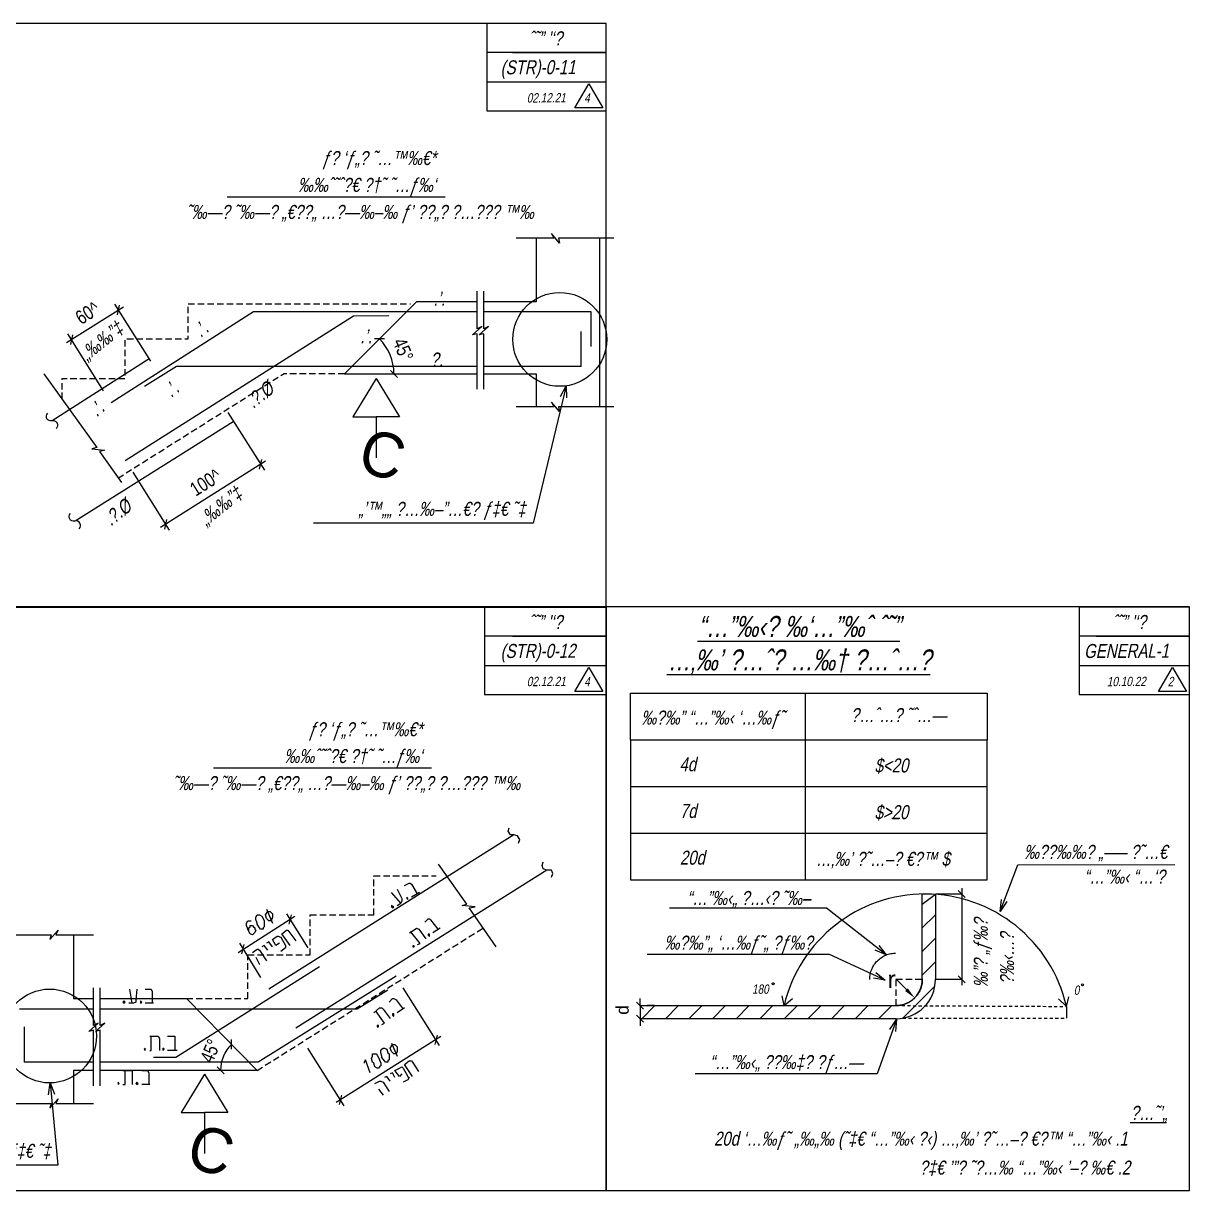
# Model space of a CAD drawing. Header units: inches. Extents: x -5298 to 11252, y 8210 to 22495.
# Drawn here: x 8115.3 to 8614.9, y 10859.9 to 11359.9 of the extents above; entities that cross this region are included whole.
import ezdxf
from ezdxf import colors
from ezdxf.entities.mleader import LeaderData, LeaderLine
from ezdxf.enums import TextEntityAlignment as Align
from ezdxf.math import Vec2, Vec3

# ---------------------------------------------------------------- set-up
doc = ezdxf.new("R2010")
doc.units = ezdxf.units.IN
doc.header["$LTSCALE"] = 11
doc.header["$MEASUREMENT"] = 0
for name, pattern in [('Aligning Line', [3.2004, 1.6002, -1.6002]), ('Dash', [0.22, 0.12, -0.1]), ('DASHED2', [0.375, 0.25, -0.125]), ('HIDDEN', [0.375, 0.25, -0.125])]:
    doc.linetypes.add(name, pattern=pattern)
doc.layers.get('Defpoints').update_dxf_attribs({"color": 40})
for name, color, linetype in [('1', 1, 'HIDDEN'), ('26', 3, 'Continuous'), ('break', 1, 'Continuous'), ('C-TEXT6', 6, 'Continuous'), ('DIM-Sec', 2, 'Continuous'), ('G1', 151, 'Continuous'), ('G2', 63, 'Continuous'), ('IRON6-Sec', 6, 'Continuous'), ('KAT', 7, 'Continuous'), ('le', 1, 'Continuous'), ('SEC-TEXT', 1, 'Continuous'), ('STAM', 1, 'Continuous'), ('TMICHOT', 1, 'Continuous'), ('TXT1', 4, 'Continuous'), ('W1', 31, 'Continuous'), ('ztz-Sec', 122, 'Continuous')]:
    doc.layers.add(name, color=color, linetype=linetype)
doc.styles.add('DIM', font='DIMHEB', dxfattribs={"width": 0.7})
doc.styles.add('HEB', font='HEB', dxfattribs={"width": 0.8})
doc.styles.add('HEBREW', font='hebtxt-weld.shx', dxfattribs={"width": 0.8, "oblique": 12})
doc.styles.add('HEBTXT', font='hebtxt-weld.shx')
doc.styles.add('SIN', font='wingding.ttf')
doc.styles.get("Standard").update_dxf_attribs({"font": 'arial.ttf'})
doc.dimstyles.new('20', dxfattribs={"dimtxt": 4.4, "dimasz": 2.4, "dimexe": 2.4, "dimexo": 0, "dimgap": 1.8, "dimtad": 1, "dimdec": 1, "dimrnd": 0.5, "dimdsep": 46, "dimtxsty": 'DIM', "dimblk1": 'OBLIQUE', "dimblk2": 'OBLIQUE', "dimsah": 1, "dimcen": 0.1, "dimdle": 2, "dimclre": 8, "dimclrt": 11, "dimadec": 0, "dimazin": 0, "dimtfac": 1, "dimtdec": 1, "dimtix": 1, "dimtmove": 2, "dimatfit": 3, "dimldrblk": 'OBLIQUE', "dimfxl": 1, "dimtolj": 1, "dimarcsym": 0})
doc.dimstyles.new('25', dxfattribs={"dimtxt": 5.5, "dimasz": 3, "dimexe": 3, "dimexo": 6, "dimgap": 3, "dimtad": 1, "dimdec": 0, "dimrnd": 0.5, "dimdsep": 46, "dimtxsty": 'HEBTXT', "dimblk1": 'OBLIQUE', "dimblk2": 'OBLIQUE', "dimsah": 1, "dimcen": 1, "dimdle": 2.5, "dimclre": 9, "dimclrt": 3, "dimadec": 0, "dimazin": 0, "dimtfac": 1, "dimtdec": 0, "dimtix": 1, "dimtmove": 2, "dimatfit": 3, "dimldrblk": 'OBLIQUE', "dimfxl": 1, "dimtolj": 1, "dimarcsym": 0})
doc.dimstyles.new('m25-orig', dxfattribs={"dimtxt": 6, "dimasz": 3, "dimexe": 3, "dimexo": 6, "dimgap": 3, "dimtad": 1, "dimdec": 1, "dimrnd": 0.5, "dimdsep": 46, "dimtxsty": 'HEB', "dimblk1": 'OBLIQUE', "dimblk2": 'OBLIQUE', "dimsah": 1, "dimcen": 100, "dimdle": 2.5, "dimclrd": 256, "dimclre": 1, "dimadec": 0, "dimazin": 0, "dimtfac": 0.9, "dimtdec": 1, "dimtix": 1, "dimtmove": 2, "dimatfit": 3, "dimldrblk": 'OBLIQUE', "dimfxl": 1, "dimtolj": 1, "dimlwd": -1, "dimarcsym": 0})

# ---------------------------------------------------------------- blocks, each defined once
blk = doc.blocks.new('_OBLIQUE')
at = {"color": 0, "linetype": 'ByBlock'}
blk.add_line((-0.5, -0.5), (0.5, 0.5), dxfattribs=at)
blk = doc.blocks.new('*D179')
at = {"layer": 'Defpoints', "color": 0, "transparency": 16777216}
for p in [(8199.704705563387, 11198.38608966587), (8158.926305945306, 11172.71080101487), (8176.136410013029, 11145.37710632182)]:
    blk.add_point(p, dxfattribs=at)
at = {"layer": 'DIM-Sec', "color": 1, "lineweight": -2, "transparency": 16777216}
for p, q in [((8202.901585212721, 11193.30869260276), (8218.513249471202, 11168.51369642987)), ((8162.12318559457, 11167.63340395188), (8177.73484985305, 11142.83840777898))]:
    blk.add_line(p, q, dxfattribs=at)
at = {"layer": 'DIM-Sec', "transparency": 16777216}
blk.add_line((8219.030391762204, 11172.38442812437), (8174.020827943716, 11144.04507312488), dxfattribs=at)
at = {"layer": 'DIM-Sec', "transparency": 16777216, "xscale": 3, "yscale": 3, "zscale": 3}
for p, rotation in [((8216.914809662036, 11171.05239495007), 32.1957339371455), ((8176.136410043884, 11145.37710629918), 212.1957339371455)]:
    blk.add_blockref('_OBLIQUE', p, dxfattribs=dict(at, rotation=rotation))
at = {"layer": 'DIM-Sec', "color": 0, "transparency": 16777216, "insert": (8193.328730234627, 11163.29214766503), "char_height": 6, "attachment_point": 5, "rotation": 32.195733937145484, "style": 'HEB'}
blk.add_mtext('\\A1;100^ ', dxfattribs=at)
blk = doc.blocks.new('*D180')
at = {"layer": 'Defpoints', "color": 0, "transparency": 16777216}
for p in [(8135.91137316924, 11224.43639886575), (8173.004461013522, 11210.17730031209), (8152.870929773299, 11197.50063249431)]:
    blk.add_point(p, dxfattribs=at)
at = {"layer": 'DIM-Sec', "transparency": 16777216}
blk.add_line((8158.160486540804, 11238.44509983515), (8133.795791100078, 11223.10436566903), dxfattribs=at)
at = {"layer": 'DIM-Sec', "color": 1, "lineweight": -2, "transparency": 16777216}
for p, q in [((8169.807581426478, 11215.25469733003), (8154.446464631532, 11239.65176518124)), ((8149.674050186219, 11202.5780295123), (8134.312933391273, 11226.97509736351))]:
    blk.add_line(p, q, dxfattribs=at)
at = {"layer": 'DIM-Sec', "transparency": 16777216, "xscale": 3, "yscale": 3, "zscale": 3}
for p, rotation in [((8156.04490444057, 11237.11306666095), 32.19573393427565), ((8135.911373200312, 11224.43639884323), 212.1957339342756)]:
    blk.add_blockref('_OBLIQUE', p, dxfattribs=dict(at, rotation=rotation))
at = {"layer": 'DIM-Sec', "color": 0, "transparency": 16777216, "insert": (8142.781259202362, 11235.85212979265), "char_height": 6, "attachment_point": 5, "rotation": 32.19573393427565, "style": 'HEB'}
blk.add_mtext('\\A1;60^ ', dxfattribs=at)
blk = doc.blocks.new('*D196')
at = {"layer": 'Defpoints', "color": 0, "transparency": 16777216}
for p in [(8185.11545260041, 10942.22409100899), (8201.875338357913, 10919.34448460514), (8148.152996613455, 10911.43252099947), (8215.408775978096, 10911.43252099947), (8215.408775978096, 10911.43252099947)]:
    blk.add_point(p, dxfattribs=at)
at = {"layer": 'DIM-Sec', "transparency": 16777216}
blk.add_arc((8215.408776008304, 10911.43252097673), 15.6765143420563, 134.5326701166081, 179.9999999998446, dxfattribs=at)
at = {"layer": 'DIM-Sec', "transparency": 16777216, "xscale": 3, "yscale": 3, "zscale": 3}
for p, rotation in [((8204.414588081916, 10922.60753479131), 44.53267011660814), ((8199.732261666246, 10911.43252097677), 269.9999999998446)]:
    blk.add_blockref('_OBLIQUE', p, dxfattribs=dict(at, rotation=rotation))
at = {"layer": 'DIM-Sec', "color": 0, "transparency": 16777216, "insert": (8195.416284363695, 10919.80936715305), "char_height": 6, "attachment_point": 5, "rotation": 67.26633505822777, "style": 'HEB'}
blk.add_mtext('\\A1;45°', dxfattribs=at)
blk = doc.blocks.new('*D197')
at = {"layer": 'Defpoints', "color": 0, "transparency": 16777216}
for p in [(8283.645166522401, 11240.60770038457), (8273.295486391498, 11215.2932837563), (8252.85516652242, 11209.81613037504), (8252.85516652242, 11209.81613037504), (8309.67930236811, 11209.81613037505)]:
    blk.add_point(p, dxfattribs=at)
at = {"layer": 'DIM-Sec', "transparency": 16777216}
blk.add_arc((8252.855166553454, 11209.81613035219), 21.16142446793377, 359.9999999998566, 45.0014607440445, dxfattribs=at)
at = {"layer": 'DIM-Sec', "transparency": 16777216, "xscale": 3, "yscale": 3, "zscale": 3}
for p, rotation in [((8267.818171800987, 11224.77989857662), 135.0014607440445), ((8274.01659102139, 11209.81613035214), 269.9999999998566)]:
    blk.add_blockref('_OBLIQUE', p, dxfattribs=dict(at, rotation=rotation))
at = {"layer": 'DIM-Sec', "color": 0, "transparency": 16777216, "insert": (8277.948918191869, 11220.21067737632), "char_height": 6, "attachment_point": 5, "rotation": 292.5007303719502, "style": 'HEB'}
blk.add_mtext('\\A1;45°', dxfattribs=at)
blk = doc.blocks.new('*D198')
at = {"color": 9, "lineweight": -2, "transparency": 16777216}
for p, q in [((8506.079050338883, 10987.03322626373), (8517.32523318534, 10987.03322626373)), ((8506.079050342187, 10950.47072626292), (8517.32523318534, 10950.47072626292))]:
    blk.add_line(p, q, dxfattribs=at)
at = {"color": 0, "lineweight": -2, "transparency": 16777216}
blk.add_line((8517.27523318534, 10989.53322626373), (8517.27523318534, 10947.97072626292), dxfattribs=at)
at = {"layer": 'Defpoints', "color": 0, "transparency": 16777216}
for p in [(8505.979050338883, 10987.03322626373), (8505.979050342186, 10950.47072626292), (8517.27523318534, 10950.47072626292)]:
    blk.add_point(p, dxfattribs=at)
at = {"color": 0, "lineweight": -2, "transparency": 16777216, "xscale": 3, "yscale": 3, "zscale": 3}
for p, rotation in [((8517.27523318534, 10987.03322626373), 90), ((8517.27523318534, 10950.47072626292), 270)]:
    blk.add_blockref('_OBLIQUE', p, dxfattribs=dict(at, rotation=rotation))
blk = doc.blocks.new('*D170')
at = {"color": 0, "lineweight": -2, "transparency": 16777216}
for p, q in [((8379.446348762998, 10939.22072626122), (8379.446348762998, 10942.22072626122)), ((8379.446348762998, 10939.22072626122), (8379.446348762998, 10933.59572626122)), ((8379.446348762998, 10933.59572626122), (8379.446348762998, 10930.59572626122))]:
    blk.add_line(p, q, dxfattribs=at)
at = {"color": 9, "lineweight": -2, "transparency": 16777216}
for p, q in [((8385.446339209553, 10939.22072626122), (8382.446348762998, 10939.22072626122)), ((8385.446343986016, 10933.59572626122), (8382.446348762998, 10933.59572626122))]:
    blk.add_line(p, q, dxfattribs=at)
at = {"layer": 'Defpoints', "color": 0, "transparency": 16777216}
for p in [(8379.446339209553, 10939.22072626122), (8379.446343986016, 10933.59572626122), (8379.446348762998, 10933.59572626122)]:
    blk.add_point(p, dxfattribs=at)
at = {"color": 0, "lineweight": -2, "transparency": 16777216, "xscale": 3, "yscale": 3, "zscale": 3}
for p, rotation in [((8379.446348762998, 10939.22072626122), 270), ((8379.446348762998, 10933.59572626122), 90)]:
    blk.add_blockref('_OBLIQUE', p, dxfattribs=dict(at, rotation=rotation))
at = {"color": 3, "transparency": 16777216, "insert": (8371.86196129187, 10937.33466747126), "char_height": 5.5, "attachment_point": 5, "rotation": 90, "style": 'HEBTXT'}
blk.add_mtext('\\A1;d', dxfattribs=at)

msp = doc.modelspace()

# ---------------------------------------------------------------- linework, layer by layer
for p, q in [((8324.866863930496, 11347.44881967), (8364.866863930496, 11347.44881967)), ((8324.866863929055, 11097.44881967036), (8364.866863929055, 11097.44881967036)), ((8574.866863956631, 11097.44881962759), (8614.866863956631, 11097.4488196276))]:
    msp.add_line(p, q)
for points in [[(7864.866863930496, 11359.94881967036), (7864.866863930496, 11109.94881967036), (8364.866863930496, 11109.94881967037), (8364.866863930496, 11359.94881967037), (7864.866863930496, 11359.94881967036)], [(8351.46651356398, 11323.72327422461), (8357.46651356398, 11334.09896577888), (8363.46651356398, 11323.72327422461), (8351.46651356398, 11323.72327422461)], [(7864.866863929041, 11109.94881967038), (7864.866863929055, 10859.94881967038), (8364.866863929055, 10859.94881967038), (8364.86686392907, 11109.94881967038), (7864.866863929055, 11109.94881967038)], [(8351.466513562555, 11073.72327422496), (8357.466513562555, 11084.09896577924), (8363.466513562555, 11073.72327422496), (8351.466513562555, 11073.72327422496)], [(8601.466513590116, 11073.72327418219), (8607.466513590116, 11084.09896573647), (8613.466513590116, 11073.7232741822), (8601.466513590116, 11073.72327418219)]]:
    msp.add_lwpolyline(points)
for points in [[(8364.866863930496, 11359.94881967), (8313.866940419102, 11359.94881967), (8313.866940419088, 11334.94881967), (8364.866863930496, 11334.94881967)], [(8364.866863930496, 11347.44881967), (8313.866940419088, 11347.44881967), (8313.866940419088, 11322.44881967), (8364.866863930496, 11322.44881967)], [(8364.86686392907, 11109.94881967036), (8312.86694041769, 11109.94881967036), (8312.86694041769, 11084.94881967036), (8364.866863929055, 11084.94881967036)], [(8364.866863929055, 10859.94881967038), (8614.866863929055, 10859.94881967108), (8614.866863928386, 11109.94881967108), (8364.866863928386, 11109.94881967038)], [(8614.866863956631, 11109.9488196276), (8567.50353138648, 11109.9488196276), (8567.50353138648, 11084.9488196276), (8614.866863956631, 11084.9488196276)], [(8364.866863929055, 11097.44881967036), (8312.86694041769, 11097.44881967036), (8312.866940417676, 11072.44881967036), (8364.86686392904, 11072.44881967036)], [(8614.866863956631, 11097.4488196276), (8567.50353138648, 11097.4488196276), (8567.50353138648, 11072.4488196276), (8614.866863956631, 11072.4488196276)]]:
    msp.add_lwpolyline(points, close=True)
at = {"layer": '1'}
msp.add_line((8185.115452600395, 10942.224091009), (8211.374670593024, 10942.224091009), dxfattribs=at)
at = {"layer": '1', "elevation": 3.45478571844e-05, "flags": 128}
msp.add_lwpolyline([(8131.843745090532, 11199.01317973576), (8131.843745090547, 11207.84145890908), (8158.843745090518, 11207.84145890904), (8158.843745090518, 11224.84145890904), (8185.843745090518, 11224.84145890906), (8185.843745090518, 11239.83307911437), (8281.0624849366, 11239.83307911439)], dxfattribs=at)
at = {"layer": '1', "flags": 128}
for points in [[(8252.85499523484, 11209.81595907873), (8226.92816150785, 11209.81462730454), (8156.035468252418, 11165.17848709898)], [(8265.362346566733, 10978.05829274986), (8265.362346566733, 10994.73049391161)], [(8265.362346566733, 10994.73049391161), (8292.088294742862, 10994.73049391161)], [(8238.132135217471, 10960.91334486329), (8238.132135217471, 10978.05829274986)], [(8238.132135217471, 10978.05829274986), (8265.362346566733, 10978.05829274986)], [(8215.408775978096, 10911.43252099947), (8312.290338116552, 10972.51139784538)], [(8211.374670593024, 10942.22409100899), (8211.374670593039, 10960.91334486329)], [(8211.374670593039, 10960.91334486329), (8238.132135217471, 10960.91334486329)]]:
    msp.add_lwpolyline(points, dxfattribs=at)
at = {"layer": '26', "ltscale": 10}
for points in [[(8334.886344570303, 11267.86942818216), (8334.886344570303, 11240.60770038458)], [(8362.116555919565, 11267.86942818216), (8362.116555919565, 11195.6967615273)], [(8136.712204520808, 10969.48581880657), (8136.712204520823, 10942.22409100899)]]:
    msp.add_lwpolyline(points, dxfattribs=at)
at = {"layer": '26'}
for points in [[(8283.645166522401, 11240.60770038457), (8252.855166522422, 11209.81613037504), (8309.67930236811, 11209.81613037505)], [(8312.559835174616, 11209.81613037506), (8334.886344570303, 11209.81613037506), (8334.886344570303, 11195.6967615273)], [(8145.272463806948, 10911.43252099947), (8136.712204520808, 10911.43252099947), (8136.712204520823, 10897.31315215171)], [(8215.408775978096, 10911.43252099947), (8148.152996613454, 10911.43252099947)]]:
    msp.add_lwpolyline(points, dxfattribs=at)
at = {"layer": '26', "flags": 128}
for points in [[(8309.67930236811, 11240.60770038457), (8283.645166522401, 11240.60770038457)], [(8334.886344570303, 11240.60770038458), (8312.559835174616, 11240.60770038457)], [(8136.712204520823, 10942.22409100899), (8145.272463806948, 10942.22409100899)], [(8148.152996613454, 10942.22409100899), (8185.115452600409, 10942.22409100899), (8215.408775978096, 10911.43252099947)]]:
    msp.add_lwpolyline(points, dxfattribs=at)
at = {"layer": 'break'}
for points in [[(8368.19923044549, 11267.86942818216), (8344.467344859862, 11267.86942818216), (8344.971608032982, 11265.85237548962), (8341.441765821044, 11269.88648087469), (8342.450292167327, 11267.86942818216), (8326.313870627011, 11267.86942818216)], [(8368.199230445505, 11195.6967615273), (8344.467344859862, 11195.6967615273), (8344.971608032996, 11193.67970883476), (8341.441765821059, 11197.71381421983), (8342.450292167327, 11195.6967615273), (8326.313870627026, 11195.69676152729)], [(8317.837233021026, 10964.44318707523), (8306.239180038945, 10981.08387178867), (8308.760495904615, 10981.5881349618), (8303.182084551823, 10982.09239813493), (8305.230653692663, 10982.59666130807), (8293.09682108913, 10999.77312564296)], [(8103.399318645635, 10969.48581880657), (8127.131204231263, 10969.48581880657), (8126.626941058129, 10967.46876611403), (8130.156783270081, 10971.50287149911), (8129.148256923799, 10969.48581880657), (8145.2846784641, 10969.48581880657)], [(8103.399318645635, 10897.31315215171), (8127.131204231263, 10897.31315215171), (8126.626941058129, 10895.29609945917), (8130.156783270081, 10899.33020484425), (8129.148256923813, 10897.31315215171), (8145.2846784641, 10897.31315215171)]]:
    msp.add_lwpolyline(points, dxfattribs=at)
for points, elevation in [([(8309.67930236811, 11203.28852888009), (8309.679302368095, 11227.02041446572), (8307.662249675559, 11226.5161512926), (8311.696355060645, 11230.04599350454), (8309.679302368124, 11229.03746715826), (8309.679302368095, 11245.17388869857)], -2.33463742135e-05), ([(8312.559835174616, 11203.28852888009), (8312.559835174601, 11227.02041446572), (8310.542782482065, 11226.5161512926), (8314.576887867152, 11230.04599350454), (8312.55983517463, 11229.03746715826), (8312.559835174601, 11245.17388869857)], -2.33463742135e-05), ([(8124.041379379239, 11209.87714983773), (8146.763780458407, 11178.23860646471), (8144.649374718952, 11177.65731981189), (8150.035947171883, 11177.18906839102), (8147.921541527684, 11176.60778173272), (8157.368871838057, 11163.30025194072)], 3.45478571844e-05), ([(8145.272463806948, 10904.9049195045), (8145.272463806948, 10928.63680509014), (8143.255411114412, 10928.13254191702), (8147.289516499483, 10931.66238412896), (8145.272463806948, 10930.65385778268), (8145.272463806948, 10946.79027932298)], -2.33463742135e-05), ([(8148.152996613454, 10904.9049195045), (8148.152996613454, 10928.63680509014), (8146.135943920918, 10928.13254191701), (8150.17004930599, 10931.66238412895), (8148.152996613454, 10930.65385778268), (8148.152996613454, 10946.79027932298)], -2.33463742135e-05)]:
    msp.add_lwpolyline(points, dxfattribs=dict(at, elevation=elevation))
at = {"layer": 'C-TEXT6', "color": 252, "true_color": 0x939598, "transparency": 33554534}
for p, q in [((8441.107855699549, 10939.22072626268), (8440.358349922157, 10943.34281794205)), ((8441.107855699549, 10939.22072626268), (8444.777869104568, 10942.26915960993)), ((8562.15324509608, 10938.85280408893), (8558.642393897855, 10942.08326351906)), ((8562.15324509608, 10938.85280408893), (8563.110633996068, 10942.93162808831))]:
    msp.add_line(p, q, dxfattribs=at)
at = {"layer": 'C-TEXT6', "linetype": 'Dash'}
for p, q in [((8489.104050338181, 10939.22072626291), (8562.12810401147, 10938.85293071544)), ((8491.985904253903, 10933.84362359969), (8562.12810401147, 10933.8436235997))]:
    msp.add_line(p, q, dxfattribs=at)
at = {"layer": 'C-TEXT6', "color": 3, "linetype": 'DASHED2'}
msp.add_lwpolyline([(8489.104050338181, 10939.22072626291), (8489.104050338181, 10950.47072626291), (8500.35405033888, 10950.47072626291)], dxfattribs=at)
at = {"layer": 'C-TEXT6', "color": 252, "true_color": 0x939598, "transparency": 33554534}
for centre in [(8436.485201688847, 10948.59534689256), (8568.975181902424, 10948.15790288117)]:
    msp.add_circle(centre, 0.4265351831563748, dxfattribs=at)
msp.add_arc((8501.574970045753, 10924.88478697256), 62.14331076378897, 12.98953517506256, 166.6622079338177, dxfattribs=at)
at = {"layer": 'DIM-Sec', "flags": 128}
for points in [[(8219.442881363182, 10980.57960861553), (8221.964197228852, 10974.52845053792)], [(8207.340565207953, 10961.92187120956), (8231.545197518411, 10977.55402957672)], [(8211.878933766173, 10970.99860832598), (8211.374670593024, 10972.00713467224), (8210.870407419905, 10973.51992419165), (8210.870407419905, 10974.52845053791), (8211.374670593024, 10975.53697688418), (8211.878933766173, 10975.53697688418), (8212.383196939292, 10975.53697688418), (8212.88746011244, 10975.53697688418)], [(8228.01535530646, 10978.56255592299), (8237.092092422885, 10963.93892390209)], [(8230.032407998995, 10978.05829274986), (8229.023881652742, 10974.02418736478)], [(8207.844828381101, 10965.95597659463), (8216.921565497512, 10951.30082812541)], [(8208.853354727355, 10961.41760803642), (8209.861881073637, 10965.45171342149)], [(8293.601084262264, 10922.05356408362), (8277.968925895097, 10946.7624595672)], [(8249.225925026447, 10897.81741532484), (8294.105347435398, 10926.08766946869)], [(8292.592557915996, 10926.59193264182), (8291.584031569728, 10922.55782725675)], [(8252.75576723837, 10896.30462580544), (8237.0920924229, 10921.04503773735)], [(8272.926294163757, 10923.06209042988), (8275.447610029427, 10917.5151955254)], [(8263.849557047331, 10910.42399465321), (8261.832504354796, 10916.002406006), (8261.328241181662, 10914.99387965973), (8261.328241181662, 10914.4896164866)], [(8250.738714545834, 10896.80888897858), (8251.747240892102, 10900.84299436365)]]:
    msp.add_lwpolyline(points, dxfattribs=at)
for points in [[(8218.434355016914, 10973.01566101851), (8217.93009184378, 10972.51139784538), (8217.93009184378, 10972.00713467224), (8216.921565497512, 10972.00713467224), (8216.417302324378, 10972.51139784538), (8215.40877597811, 10974.02418736478), (8215.408775978096, 10974.52845053792), (8214.904512804977, 10976.04124005732), (8214.904512804977, 10977.04976640359), (8215.40877597811, 10978.05829274986), (8215.913039151244, 10978.05829274986), (8216.417302324378, 10978.05829274985), (8217.425828670646, 10977.55402957672), (8217.93009184378, 10976.54550323046), (8218.434355016914, 10975.53697688418), (8218.434355016914, 10974.02418736478)], [(8221.964197228852, 10977.04976640359), (8221.459934055718, 10975.53697688418), (8220.45140770945, 10975.53697688418), (8219.442881363197, 10976.54550323045), (8218.938618190048, 10978.05829274985), (8219.947144536316, 10979.57108226926), (8220.955670882584, 10979.57108226926), (8221.964197228852, 10978.56255592299)], [(8214.904512804977, 10971.50287149911), (8214.400249631843, 10970.49434515284), (8213.895986458709, 10969.99008197971), (8213.39172328556, 10969.48581880657), (8212.383196939292, 10969.9900819797), (8211.878933766173, 10970.99860832598), (8211.878933766173, 10972.00713467224), (8211.878933766173, 10972.51139784538), (8212.383196939292, 10973.01566101851), (8212.383196939307, 10973.51992419165), (8213.391723285575, 10973.51992419165), (8213.895986458709, 10973.01566101851), (8214.400249631828, 10972.51139784538), (8214.400249631828, 10972.00713467224)], [(8271.91776781749, 10916.00240600601), (8271.41350464434, 10915.49814283287), (8271.41350464434, 10914.99387965973), (8270.404978298073, 10914.99387965973), (8269.900715124953, 10915.49814283287), (8268.892188778686, 10917.01093235227), (8268.892188778686, 10917.5151955254), (8268.387925605537, 10919.02798504481), (8268.387925605537, 10920.03651139108), (8268.892188778686, 10920.54077456421), (8269.396451951805, 10921.04503773735), (8269.900715124953, 10921.04503773735), (8270.909241471221, 10920.54077456421), (8271.41350464434, 10919.02798504481), (8271.91776781749, 10918.52372187168), (8271.91776781749, 10917.01093235227)], [(8275.447610029412, 10919.53224821794), (8274.943346856293, 10918.52372187168), (8273.934820510025, 10918.52372187168), (8272.926294163757, 10919.53224821794), (8272.422030990609, 10921.04503773735), (8273.430557336877, 10922.55782725675), (8274.439083683144, 10922.55782725675), (8275.447610029427, 10921.54930091048)], [(8268.387925605537, 10913.48109014033), (8267.883662432418, 10912.9768269672), (8267.37939925927, 10912.47256379406), (8266.87513608615, 10912.47256379406), (8265.866609739882, 10912.97682696719), (8265.362346566733, 10914.4896164866), (8264.8580833936, 10914.99387965973), (8264.353820220465, 10916.50666917914), (8264.8580833936, 10917.5151955254), (8264.858083393614, 10918.52372187168), (8265.362346566733, 10918.52372187168), (8266.370872913001, 10918.52372187167), (8266.87513608615, 10918.01945869854), (8267.37939925927, 10917.01093235227), (8267.883662432418, 10916.00240600601), (8268.387925605537, 10914.4896164866)]]:
    msp.add_lwpolyline(points, close=True, dxfattribs=at)
at = {"layer": 'G1'}
msp.add_line((8354.157248301606, 11212.93892023429, -1.1881361397e-06), (8354.157248301606, 11227.93892023429, -1.1881361397e-06), dxfattribs=at)
at = {"layer": 'G1', "elevation": -1.1881361397e-06}
for points in [[(8309.67930236811, 11212.93892023429), (8180.887605037583, 11212.9389202343), (8167.23000925315, 11204.35898313543)], [(8354.157248301606, 11212.93892023429), (8312.559835174616, 11212.9389202343)]]:
    msp.add_lwpolyline(points, dxfattribs=at)
at = {"layer": 'G1'}
for points in [[(8271.41350464434, 10945.75393322093), (8258.302662142858, 10937.68572245078), (8148.152996613454, 10937.68572245078)], [(8145.272463806948, 10937.68572245078), (8113.652271647893, 10937.68572245078)]]:
    msp.add_lwpolyline(points, dxfattribs=at)
at = {"layer": 'G2'}
for p, q in [((8358.366987489062, 11236.50485296615, -2.33463742135e-05), (8358.366987489077, 11221.50485296615, -2.33463742135e-05)), ((8169.20688518937, 11216.20874400628, -2.33463742135e-05), (8127.570426164049, 11189.68387301018, -2.33463742135e-05))]:
    msp.add_line(p, q, dxfattribs=at)
at = {"layer": 'G2', "elevation": -2.33463742135e-05}
for points in [[(8152.870929773299, 11197.50063249431), (8213.885439674254, 11236.50485296615), (8309.67930236811, 11236.50485296615)], [(8312.559835174616, 11236.50485296615), (8358.366987489062, 11236.50485296615)]]:
    msp.add_lwpolyline(points, dxfattribs=at)
at = {"layer": 'G2'}
for points in [[(8274.943346856293, 10951.83660774687), (8215.913039151244, 10914.99387965973), (8148.152996613454, 10914.99387965973)], [(8145.272463806948, 10914.99387965973), (8115.669324340429, 10914.99387965974)]]:
    msp.add_lwpolyline(points, dxfattribs=at)
at = {"layer": 'G2', "flags": 128}
msp.add_lwpolyline([(8115.669324340429, 10930.12177485377), (8115.669324340429, 10914.99387965974)], dxfattribs=at)
at = {"layer": 'IRON6-Sec'}
for p, q in [((8500.35405033888, 10950.47072626291), (8500.35405033888, 10987.03322626373)), ((8500.35405033888, 10987.03322626373), (8505.946117988962, 10987.01173768561)), ((8505.97905033888, 10987.03322626373), (8505.979050342183, 10950.47072626291)), ((8379.446343986012, 10939.22072626122), (8379.446343986012, 10933.59572626122)), ((8379.446348762503, 10939.22072626291), (8489.104050337177, 10939.22072626291)), ((8562.15324509608, 10938.85280408893), (8562.128015555732, 10933.84359905335)), ((8489.10405033888, 10933.5957262646), (8379.446343986012, 10933.59572626122)), ((8379.446343986012, 10933.59572626122), (8379.446343986012, 10933.59572626122))]:
    msp.add_line(p, q, dxfattribs=at)
at = {"layer": 'IRON6-Sec', "color": 1}
for p, q in [((8500.35405033888, 10982.62292222948), (8505.946117988962, 10987.01173768561)), ((8500.35405033888, 10972.52013409326), (8505.97905033965, 10978.14513409407)), ((8500.35405033888, 10962.41734595703), (8505.979050340611, 10968.04234595878)), ((8500.35405033888, 10952.31455782087), (8505.979050341542, 10957.93955782355)), ((8491.985904253903, 10933.84362359975), (8505.731153007058, 10947.58887235287)), ((8380.175407851406, 10933.59572626588), (8385.8004078487, 10939.22072626314)), ((8390.27819598712, 10933.59572626536), (8395.903195985331, 10939.22072626355)), ((8400.380984124262, 10933.59572626629), (8406.005984121526, 10939.22072626355)), ((8410.483772259264, 10933.59572626506), (8416.10877225746, 10939.22072626332)), ((8420.586560396405, 10933.59572626606), (8426.211560393655, 10939.22072626332)), ((8430.689348531378, 10933.59572626483), (8436.314348529588, 10939.22072626303)), ((8441.224066237759, 10933.5957262646), (8446.84906623495, 10939.22072626175)), ((8451.326854373954, 10933.5957262646), (8456.951854371451, 10939.22072626204)), ((8461.429642510135, 10933.5957262646), (8467.054642507923, 10939.22072626227)), ((8471.532430646388, 10933.5957262646), (8477.15743064438, 10939.22072626256)), ((8481.635218782583, 10933.5957262646), (8487.260218780837, 10939.22072626285))]:
    msp.add_line(p, q, dxfattribs=at)
at = {"layer": 'IRON6-Sec'}
for centre, radius, start, end in [((8489.104050338006, 10950.47072626372), 11.25000000083819, 269.9999999949974, 359.9999999966649), ((8489.104050341368, 10950.47072626541), 16.87500000083819, 269.9999999916623, 359.9999999899948)]:
    msp.add_arc(centre, radius, start, end, dxfattribs=at)
at = {"layer": 'le', "linetype": 'ByBlock'}
for p, q in [((8375.280218598418, 11053.07786179568), (8375.280218598418, 11073.07786179568)), ((8375.280218598418, 11073.07786179568), (8528.107116206913, 11073.07786179569)), ((8528.107116206913, 11073.07786179569), (8528.107116206913, 11053.07786179569))]:
    msp.add_line(p, q, dxfattribs=at)
at = {"layer": 'le'}
for p, q in [((8450.19122799141, 11073.07786179568), (8450.19122799141, 10993.07589103178)), ((8375.28021859839, 11053.07884717763), (8528.107116206884, 11053.07884717764)), ((8375.280218598418, 11053.07786179568), (8375.280218598418, 10993.07786179568)), ((8528.107116206913, 10993.07786179569), (8528.107116206884, 11053.07884717764)), ((8375.272987566277, 11033.08180332348), (8528.099885174772, 11033.08180332349)), ((8375.280218598404, 11013.07983255958), (8528.107116206898, 11013.07983255959)), ((8528.107116206913, 11013.07786179569), (8528.107116206913, 11013.07786179569)), ((8375.280218598418, 10993.07786179568), (8528.107116206913, 10993.07786179569))]:
    msp.add_line(p, q, dxfattribs=at)
for centre in [(8345.056666840406, 11224.578148431), (8126.522673189508, 10926.19453905542)]:
    msp.add_circle(centre, 20.09655620023113, dxfattribs=at)
at = {"layer": 'le', "linetype": 'Aligning Line', "transparency": 33554534}
msp.add_circle((8489.104050338181, 10950.47072626244), 11.25, dxfattribs=at)
at = {"layer": 'SEC-TEXT'}
for p, q in [((8202.595570361998, 11285.68283969182), (8295.896452417874, 11285.68283969182)), ((8196.765482540533, 11041.02001376468), (8290.066364596409, 11041.02001376468))]:
    msp.add_line(p, q, dxfattribs=at)
at = {"layer": 'STAM', "elevation": -2.33463742135e-05}
msp.add_lwpolyline([(8129.44573638054, 11186.40208010128, 0.769841448890825), (8127.570426164034, 11189.68387301019, -0.7698414488908252), (8125.695115923488, 11192.96566590104, -0.7698414488908252)], format="xyb", dxfattribs=at)
at = {"layer": 'STAM'}
msp.add_lwpolyline([(8139.197043537918, 11143.45563236893, 0.769841448890825), (8137.321733321426, 11146.73742527783, -0.7698414488908252), (8135.44642308088, 11150.01921816868, -0.7698414488908252)], format="xyb", dxfattribs=at)
for points in [[(8327.418233310585, 11008.84986275938), (8327.922496483734, 11010.36265227878), (8326.913970137452, 11011.87544179818), (8325.40118061805, 11012.37970497132), (8323.888391098648, 11012.37970497132), (8322.87986475238, 11013.89249449072), (8323.384127925514, 11015.40528401012)], [(8341.53760215835, 10994.22623073848), (8342.041865331485, 10995.73902025788), (8341.537602158365, 10997.25180977728), (8339.520549465815, 10997.25180977728), (8338.007759946413, 10997.75607295042), (8337.503496773279, 10999.26886246982), (8338.007759946413, 11000.78165198923)]]:
    msp.add_lwpolyline(points, dxfattribs=at)
at = {"layer": 'TMICHOT', "color": 1}
for p, q in [((8266.381748871005, 11207.78997045429), (8256.38175336369, 11191.42848849716)), ((8266.381748871005, 11207.78997045429), (8276.38175336369, 11191.42848849716)), ((8256.38175336369, 11191.42848849716), (8266.38175336369, 11191.42848849716)), ((8276.38175336369, 11191.42848849716), (8266.38175336369, 11191.42848849716)), ((8266.38175336369, 11191.42848849716), (8266.381760002172, 11173.82551541351)), ((8266.381760963282, 11190.44744561365), (8266.38176503875, 11175.59309490523)), ((8192.911900488602, 10909.81306383986), (8182.911904981286, 10893.45158188272)), ((8192.911900488602, 10909.81306383986), (8202.911904981287, 10893.45158188272)), ((8182.911904981286, 10893.45158188272), (8192.911904981287, 10893.45158188272)), ((8202.911904981287, 10893.45158188272), (8192.911904981287, 10893.45158188272)), ((8192.911904981287, 10893.45158188272), (8192.911911619769, 10875.84860879908)), ((8192.911912580894, 10892.47053899922), (8192.911916656347, 10877.61618829079))]:
    msp.add_line(p, q, dxfattribs=at)
at = {"layer": 'TXT1', "flags": 128}
msp.add_lwpolyline([(8167.472258082023, 10920.54077456421), (8167.472258082023, 10921.04503773735), (8166.967994908874, 10920.54077456422), (8167.472258082023, 10920.03651139108)], close=True, dxfattribs=at)
at = {"layer": 'W1', "elevation": -25424.11656075738}
for points in [[(8158.926305945321, 11172.71080101487), (8256.753975451938, 11234.68979842888), (8271.804021602104, 11234.84525655538)], [(8137.503550243199, 11146.89594144861), (8205.107899237613, 11189.46164267487)]]:
    msp.add_lwpolyline(points, dxfattribs=at)
at = {"layer": 'W1'}
for points in [[(8325.40118061805, 11012.37970497132), (8220.45140770945, 10946.25819639406)], [(8242.166240602543, 10955.87071313194), (8180.614617031838, 10917.01093235227), (8171.002100293946, 10917.01093235227)]]:
    msp.add_lwpolyline(points, dxfattribs=at)
at = {"layer": 'ztz-Sec'}
msp.add_line((8487.344485400143, 11019.48815775437), (8490.690605700176, 11019.48815775437), dxfattribs=at)
at = {"layer": 'ztz-Sec', "flags": 128}
for points in [[(8339.520549465815, 10997.25180977728), (8232.04946069153, 10929.61751168063)], [(8278.47318906823, 10990.66487207822), (8280.490241760766, 10991.70491487281), (8280.9945049339, 10991.70491487281), (8281.498768107034, 10991.20065169967), (8284.020083972704, 10987.13502986628)], [(8275.447610029412, 10982.09239813493), (8276.960399548829, 10983.1009244812), (8272.926294163757, 10987.63929303941)], [(8275.447610029427, 10989.15208255881), (8277.464662721963, 10985.11797717374), (8277.464662721963, 10984.10945082747), (8276.960399548829, 10983.1009244812)], [(8285.028610318972, 10987.63929303941), (8281.498768107034, 10985.62224034687)], [(8287.202096809502, 10974.91890930504), (8288.714886328919, 10976.43169882444), (8289.219149502038, 10976.43169882444), (8289.723412675186, 10975.92743565131), (8292.780508162294, 10971.89333026623)], [(8229.528144825876, 10964.94745024836), (8225.998302613923, 10969.99008197971), (8228.015355306474, 10971.50287149911), (8228.519618479608, 10971.50287149911), (8229.023881652742, 10970.99860832598), (8232.049460691545, 10966.9645029409)], [(8280.64667555876, 10970.38054074683), (8283.16799142443, 10971.89333026623), (8283.672254597564, 10972.39759343937), (8284.680780943832, 10971.89333026623), (8287.70635998265, 10967.85922488116)], [(8284.176517770698, 10965.33790901548), (8285.185044116966, 10965.84217218862), (8281.150938731895, 10970.88480391997)], [(8293.789034508576, 10972.39759343936), (8290.731939021454, 10970.38054074683)], [(8221.964197228852, 10964.44318707523), (8220.45140770945, 10966.46023976776), (8219.442881363197, 10965.95597659463)], [(8224.989776267656, 10965.95597659463), (8223.476986748268, 10964.94745024836), (8221.964197228852, 10967.46876611403), (8223.981249921388, 10968.98155563344), (8224.485513094522, 10968.98155563344), (8225.494039440804, 10968.4772924603), (8227.51109213334, 10964.94745024836), (8227.51109213334, 10964.44318707523), (8227.51109213334, 10963.93892390209), (8225.494039440804, 10962.42613438269)], [(8213.39172328556, 10961.92187120955), (8215.40877597811, 10963.43466072896), (8215.913039151244, 10963.43466072896), (8216.417302324378, 10962.93039755582), (8219.442881363197, 10958.39202899762)], [(8219.947144536316, 10962.93039755583), (8218.434355016914, 10964.94745024836), (8217.425828670646, 10964.44318707523)], [(8214.904512804977, 10959.90481851702), (8216.417302324378, 10956.87923947821)], [(8163.94241587007, 10946.25819639406), (8163.438152696951, 10941.71982783586), (8163.438152696951, 10940.71130148959), (8162.429626350669, 10940.20703831645), (8160.412573658133, 10940.20703831646)], [(8161.925363177535, 10940.20703831645), (8160.916836831267, 10946.25819639407)], [(8167.472258082023, 10946.25819639407), (8169.489310774558, 10946.25819639407), (8169.993573947678, 10946.25819639407), (8170.497837120826, 10945.2496700478), (8170.497837120826, 10940.20703831645)], [(8171.002100293946, 10940.20703831645), (8167.472258082023, 10940.20703831645)], [(8271.91776781749, 10940.71130148959), (8273.430557336891, 10942.22409100899), (8273.934820510025, 10942.22409100899), (8274.943346856293, 10941.71982783586), (8277.968925895097, 10937.68572245078)], [(8265.362346566733, 10936.17293293138), (8267.883662432403, 10938.18998562392), (8268.892188778686, 10938.18998562391), (8269.396451951805, 10937.68572245078), (8272.422030990609, 10933.65161706571)], [(8268.892188778686, 10931.13030120004), (8269.900715124953, 10931.63456437317), (8266.370872913001, 10936.67719610451)], [(8278.47318906823, 10938.18998562392), (8275.447610029427, 10936.17293293138)], [(8169.489310774558, 10926.08766946869), (8172.54640626168, 10926.08766946869), (8173.050669434814, 10926.08766946869), (8173.554932607948, 10925.07914312242), (8173.554932607948, 10920.03651139108)], [(8169.489310774558, 10920.03651139108), (8169.993573947678, 10920.03651139108), (8169.993573947692, 10926.08766946869)], [(8177.084774819886, 10926.08766946869), (8179.101827512422, 10926.08766946869), (8180.110353858689, 10926.08766946869), (8180.110353858689, 10925.07914312242), (8180.110353858689, 10920.03651139108)], [(8181.118880204957, 10920.03651139108), (8177.084774819886, 10920.03651139108)], [(8282.003031280168, 10908.9112051338), (8278.47318906823, 10913.98535331347), (8280.490241760766, 10915.49814283287), (8281.498768107049, 10915.49814283287), (8282.003031280168, 10914.99387965973), (8284.524347145853, 10910.92825782634)], [(8157.891257792463, 10911.43252099947), (8161.421100004401, 10911.43252099947), (8161.925363177535, 10911.43252099947), (8161.925363177535, 10910.4239946532), (8161.925363177535, 10905.38136292186)], [(8157.891257792463, 10905.38136292186), (8158.899784138731, 10905.38136292186), (8158.899784138731, 10911.43252099947)], [(8165.959468562606, 10911.43252099947), (8167.976521255142, 10911.43252099947), (8168.48078442829, 10911.43252099947), (8168.985047601424, 10910.4239946532), (8168.985047601424, 10905.38136292186)], [(8274.439083683159, 10908.40694196067), (8273.430557336891, 10910.4239946532), (8272.422030990609, 10909.91973148007)], [(8277.464662721963, 10909.91973148007), (8276.45613637568, 10908.9112051338), (8274.439083683144, 10911.43252099947), (8276.456136375695, 10912.47256379406), (8277.464662721963, 10912.9768269672), (8277.968925895097, 10912.47256379406), (8279.985978587632, 10908.9112051338), (8280.490241760781, 10908.40694196066), (8279.985978587632, 10907.3984156144), (8277.968925895097, 10906.38988926813)], [(8169.489310774558, 10905.38136292186), (8165.959468562606, 10905.38136292186)], [(8265.866609739867, 10905.88562609499), (8267.883662432418, 10906.89415244127), (8268.387925605537, 10906.89415244126), (8269.396451951805, 10906.38988926813), (8271.91776781749, 10902.35578388305)], [(8272.422030990609, 10906.89415244126), (8270.909241471221, 10908.9112051338), (8269.900715124953, 10908.40694196066)], [(8267.37939925927, 10903.36431022932), (8269.396451951805, 10900.84299436365)]]:
    msp.add_lwpolyline(points, dxfattribs=at)
for points in [[(8279.985978587632, 10985.11797717374), (8279.481715414498, 10985.62224034687), (8279.481715414498, 10985.11797717374), (8279.985978587632, 10984.6137140006)], [(8273.934820510025, 10981.5881349618), (8272.926294163757, 10982.09239813493), (8272.926294163757, 10981.5881349618), (8273.430557336877, 10981.08387178867)], [(8289.219149502038, 10969.87627757369), (8288.714886328919, 10969.87627757369), (8288.714886328919, 10969.37201440056), (8289.219149502038, 10968.86775122743)], [(8282.663728251297, 10964.83364584235), (8282.159465078163, 10964.83364584235), (8282.159465078163, 10964.32938266921), (8282.663728251297, 10964.32938266922)], [(8158.899784138731, 10940.71130148959), (8158.395520965597, 10941.21556466272), (8157.891257792463, 10940.71130148959), (8158.395520965597, 10940.20703831645)], [(8165.959468562606, 10940.71130148959), (8165.455205389487, 10941.21556466273), (8165.455205389487, 10940.71130148959), (8165.455205389487, 10940.20703831646)], [(8273.934820510025, 10935.66866975824), (8273.430557336877, 10935.66866975824), (8273.430557336877, 10935.16440658511), (8273.934820510025, 10934.66014341198)], [(8267.37939925927, 10930.6260380269), (8266.875136086135, 10930.6260380269), (8266.875136086135, 10930.12177485377), (8267.37939925927, 10930.12177485377)], [(8175.571985300498, 10920.54077456421), (8175.06772212735, 10921.04503773735), (8175.06772212735, 10920.54077456421), (8175.06772212735, 10920.03651139108)], [(8156.378468273047, 10905.88562609499), (8155.874205099927, 10906.38988926813), (8155.874205099927, 10905.88562609499), (8155.874205099927, 10905.38136292186)], [(8164.446679043204, 10905.88562609499), (8163.94241587007, 10906.38988926813), (8163.438152696936, 10905.88562609499), (8163.94241587007, 10905.38136292186)]]:
    msp.add_lwpolyline(points, close=True, dxfattribs=at)

# ---------------------------------------------------------------- texts
at = {"layer": 'C-TEXT6', "color": 252, "true_color": 0x939598, "transparency": 33554534, "style": 'HEB', "oblique": 10, "width": 0.8}
for s, p in [('180', (8431.033468405352, 10946.26755484754)), ('0', (8566.475772342514, 10945.83011083615))]:
    msp.add_text(s, height=4, rotation=359.9999991664451, dxfattribs=at).set_placement(p, align=Align.MIDDLE)
at = {"layer": 'KAT', "color": 4, "style": 'SIN'}
for p in [(8257.567493335402, 11168.5612292605), (8184.097644952998, 10870.58432264606)]:
    msp.add_text('C', height=19.20000000000001, rotation=343.8676476940258, dxfattribs=at).set_placement(p)
at = {"layer": 'ztz-Sec', "style": 'HEBREW', "oblique": 12, "width": 0.8}
for s, height, rotation, p in [("ˆ˜” '‘\x8e", 6, 0.1703673672746237, (8331.782488405399, 11350.49183012974)), ('(STR)-0-11', 6, 0.1703673672746237, (8319.7284220344, 11338.09452722507)), ('02.12.21', 4, 0.1703673672746237, (8330.93128822754, 11326.02488597291)), ('4', 4, 0.1703673672746237, (8355.522581282203, 11326.02488597291)), ("ˆ˜” '‘\x8e", 6, 0.1703673672746237, (8331.782488403958, 11100.49183013009)), ("ˆ˜” '‘\x8e", 6, 0.1703673672746237, (8581.782488431534, 11100.49183008728)), ('(STR)-0-12', 6, 0.1703673672746237, (8319.728422032975, 11088.09452722542)), ('GENERAL-1', 6, 0.1703673672746237, (8569.646132035923, 11088.09452718265)), ('02.12.21', 4, 0.1703673672746237, (8330.931288226115, 11076.02488597327)), ('4', 4, 0.1703673672746237, (8355.522581280762, 11076.02488597327)), ('10.10.22', 4, 0.1703673672746237, (8579.431288253676, 11076.02488593049)), ('2', 4, 0.1703673672746237, (8605.522581308338, 11076.02488593049)), ('‰\x8e‰” “…”‰‹ ‘…‰ƒ˜', 6, 359.9999991462263, (8379.988067703336, 11059.57726357372)), ('\x9a…ˆ…\x8e ˜ˆ…—', 6, 359.9999991462263, (8469.696589060055, 11060.64967000067)), ('4d', 6, 359.9999991462263, (8396.33754410989, 11039.57726357372)), ('$<20', 6, 359.9999991462263, (8479.915491882959, 11039.0648861169)), ('7d', 6, 359.9999991462263, (8396.509510921998, 11019.57726357372)), ('$>20', 6, 359.9999991462263, (8479.915491882959, 11019.0648861169)), ('20d', 6, 359.9999991462263, (8396.509510921998, 10999.57726357372))]:
    msp.add_text(s, height=height, rotation=rotation, dxfattribs=at).set_placement(p)
for s, height, rotation, p in [('ƒ\x8c ‘ƒ„\x8e ˜…™‰€*', 5.999999999999992, 359.9999991664451, (8292.111848223023, 11299.24369168703)), ('‰‰ˆ˜ˆ\x8c€ \x8c†˜ ˜…ƒ‰‘', 5.999999999999992, 359.9999991664451, (8292.111848223009, 11287.76346859199)), ('˜‰—\x8c ˜‰—\x8e „€\x8c\x8e„ …\x9a—‰–‰ ƒ’ \x8a\x8c„\x8e \x8a…\x8e\x9a\x8c ™‰', 5.999999999999992, 359.9999991664451, (8333.954739104025, 11276.17301507483)), ('.’.', 5.999999999999992, 359.9999991664451, (8295.8921414863, 11238.94951547516, -28383.27255672248)), ('„‰‰”‡', 5.999999999999991, 38.6876319294968, (8158.667760681622, 11228.01631288531, -7.21079339242e-05)), ('.’.', 5.999999999999991, 38.6876319294968, (8195.143508855996, 11228.22229290587, 19529.63321321123)), ('.’.', 5.999999999999992, 359.9999991664451, (8264.574470600855, 11222.94951547516, -28383.27255672248)), ('\x9a.', 5.999999999999992, 359.9999991664451, (8295.027549081351, 11212.94951547517, -28383.27255672248)), ('.’.', 5.999999999999991, 38.6876319294968, (8182.485020290477, 11202.53340721477, 0.4577710303381641)), ('.%%154.%%129 ', 5.999999999999991, 38.6876319294968, (8224.583468346173, 11203.40442690156, -28383.54632074432)), ('.’.', 5.999999999999991, 38.6876319294968, (8150.547386098565, 11194.25131297395, 19529.63323655761)), ('„‰‰”‡', 5.999999999999991, 38.6876319294968, (8209.68360035945, 11157.26824356658, 2.68174366744e-05)), ('.%%154.%%129 ', 5.999999999999991, 38.6876319294968, (8163.640222931062, 11153.04444261846, -28383.54632074432)), ('„’™„„ \x9a…‰–”…€\x8e ƒ‡€ ˜‡', 5.999999999999992, 359.9999991664451, (8330.441166323188, 11148.99590368235)), ('ƒ\x8c ‘ƒ„\x8e ˜…™‰€*', 5.999999999999992, 359.9999991664451, (8286.281760401544, 11054.58086575989)), ('‰‰ˆ˜ˆ\x8c€ \x8c†˜ ˜…ƒ‰‘', 5.999999999999992, 359.9999991664451, (8286.281760401544, 11043.10064266485)), ('˜‰—\x8c ˜‰—\x8e „€\x8c\x8e„ …\x9a—‰–‰ ƒ’ \x8a\x8c„\x8e \x8a…\x8e\x9a\x8c ™‰', 5.999999999999992, 359.9999991664451, (8328.12465128256, 11031.51018914769)), ('„’™„„ \x9a…‰–”…€\x8e ƒ‡€ ˜‡', 5.999999999999992, 359.9999991664451, (8126.946515296658, 10873.9958117052))]:
    msp.add_text(s, height=height, rotation=rotation, dxfattribs=at).set_placement(p, align=Align.RIGHT)
for s, height, p in [('%%U“…”‰‹\x8c ‰‘…”‰ˆ ˆ˜”', 9, (8447.714694888142, 11101.84131000128)), ('%%U…‚‰’ \x9a…ˆ\x8c …‰† \x9a…ˆ…\x8e', 9, (8447.714694888142, 11086.69578078885)), ('%%U\x9a…˜’„', 5.999999999999992, (8597.429257054639, 10892.84292499449)), ('20d ‘…‰ƒ˜ „‰„‰ (˜‡€ “…”‰‹ \x8c‹) …‚‰’ \x8a˜…–\x8c €\x8c™ “…”‰‹ .1', 5.999999999999992, (8499.737049935648, 10881.44615883417)), ('\x9a‡€ ’”\x8e ˜\x9a…‰ “…”‰‹ ’–\x8c ‰€ .2', 5.999999999999992, (8544.263398722236, 10869.67967792544))]:
    msp.add_text(s, height=height, rotation=359.9999991664451, dxfattribs=at).set_placement(p, align=Align.MIDDLE)
at = {"layer": 'ztz-Sec', "color": 5, "style": 'HEBREW', "oblique": 12, "width": 0.8}
msp.add_text('…‚‰’ \x8a˜…–\x8c €\x8c™ $', height=6, rotation=359.9999991462263, dxfattribs=at).set_placement((8454.74758453366, 10999.06488611691))
at = {"layer": 'ztz-Sec', "style": 'HEBREW', "oblique": 12, "width": 0.8}
for s, rotation, p in [('‰\x8c\x8e‰‰\x8e „–— \x8a˜…€', 359.9999991664451, (8574.640050994, 11002.05709774398)), ('“…”‰‹ “…‘\x8e', 359.9999991664451, (8587.019707148298, 10991.44143534232)), ('“…”‰‹„ \x9a…‹\x8e ˜‰–', 359.9999991664451, (8426.003723152666, 10982.30632645691)), (' ‰”\x8c „ƒ‰\x8e', 89.99999916623668, (8528.410006774808, 10960.8928106729)), ('\x9a‰‹…\x9a', 89.99999916623668, (8539.661145334583, 10959.41311773253)), ('‰\x8e‰”„ ‘…‰ƒ˜„ \x9aƒ‰\x8e', 359.9999991664451, (8421.642699726566, 10963.17753585377)), ('“…”‰‹„ \x9a\x8c‰‡\x9a \x9aƒ…—', 359.9999991664451, (8442.164486638067, 10912.0102288807))]:
    msp.add_text(s, height=5.999999999999992, rotation=rotation, dxfattribs=at).set_placement(p, align=Align.CENTER)

# ---------------------------------------------------------------- dimensions: what is measured, and where the dimension line sits
dim = msp.add_linear_dim(base=(8517.27523318534, 10950.47072626292), p1=(8505.97905033888, 10987.03322626373), p2=(8505.979050342183, 10950.47072626291), angle=270.00000000517645, text=' ', dimstyle='25', override={"dimexe": 0.05, "dimexo": 0.1})
dim.commit()
dim.dimension.update_dxf_attribs({"geometry": '*D198', "text_midpoint": (8524.873299223604, 10966.83580368148), "dimtype": 161})
dim = msp.add_linear_dim(base=(8379.446348762998, 10933.59572626122), p1=(8379.44633920955, 10939.22072626122), p2=(8379.446343986012, 10933.59572626122), angle=270.00004865264697, text='d', dimstyle='25')
dim.commit()
dim.dimension.update_dxf_attribs({"geometry": '*D170', "text_midpoint": (8371.86196129187, 10937.33466747126), "dimtype": 161})
at = {"layer": 'DIM-Sec'}
for p1, p2, distance, text, picture, middle in [((8173.004461013522, 11210.17730031209, -2.33463742135e-05), (8152.870929773299, 11197.50063249431, -2.33463742135e-05), -31.830206883133897, '60^ ', '*D180', (8142.781259171256, 11235.8521298152, -2.33463742135e-05)), ((8199.704705563388, 11198.38608966587), (8158.926305945307, 11172.71080101487), 32.300441910207645, '100^ ', '*D179', (8193.328730203722, 11163.29214768771))]:
    dim = msp.add_aligned_dim(p1=p1, p2=p2, distance=distance, text=text, dimstyle='m25-orig', dxfattribs=at)
    dim.commit()
    dim.dimension.update_dxf_attribs({"geometry": picture, "text_midpoint": middle})
for base, line1, line2, picture, middle in [((8273.295486391498, 11215.2932837563), ((8252.855166522422, 11209.81613037504), (8309.67930236811, 11209.81613037505)), ((8283.645166522401, 11240.60770038457), (8252.855166522422, 11209.81613037504)), '*D197', (8277.948918160806, 11220.21067739923)), ((8201.875338357913, 10919.34448460514), ((8215.408775978096, 10911.43252099947), (8148.152996613454, 10911.43252099947)), ((8215.408775978096, 10911.43252099947), (8185.115452600409, 10942.22409100899)), '*D196', (8195.416284333463, 10919.80936717573))]:
    dim = msp.add_angular_dim_2l(base=base, line1=line1, line2=line2, dimstyle='m25-orig', dxfattribs=at)
    dim.commit()
    dim.dimension.update_dxf_attribs({"geometry": picture, "text_midpoint": middle})

# ---------------------------------------------------------------- leaders
ml = msp.add_multileader_mtext('Standard')
ml.set_content('r', color=256)
ml.set_leader_properties()
ml.build(insert=Vec2(0, 0))
ml.multileader.update_dxf_attribs({"dogleg_length": 0.36, "arrow_head_size": 5})
ctx = ml.context
ctx.base_point, ctx.char_height, ctx.arrow_head_size, ctx.landing_gap_size, ctx.plane_origin, ctx.plane_x_axis, ctx.plane_y_axis = Vec3(8485.835027079047, 10950.47072626291), 7.5, 5, 0.135, Vec3(8497.059001626374, 10942.51577497421), Vec3(1, -1.168028052097496e-16), Vec3(1.168028052097496e-16, 1)
ctx.text_align_type = 2
notes = []
notes.append((ctx, [(0, (1, 1, 0), (8489.104050338181, 10950.47072626291), (-1, 1.168028052095116e-16), 0.0471133000601549, [(0, [(8497.059001626369, 10942.5157749742)], 0, [])])]))
ctx.mtext.insert, ctx.mtext.text_direction, ctx.mtext.alignment, ctx.mtext.flow_direction = Vec3(8488.92193703812, 10954.22072626291), Vec3(1, -1.168028052097496e-16), 3, 5
at = {"layer": 'le'}
for points in [[(8347.861544278727, 11204.67829331432, 0.082158256131417), (8333.601703298104, 11145.91960091268, 0.082158256131417), (8239.589898962207, 11145.91977097504, 0.082158256131417)], [(8533.628942958996, 10979.55179232512), (8541.237922545624, 10999.53041010777), (8608.502323245673, 10999.61568782434)], [(8484.93444574588, 10960.91950119271), (8459.315921537796, 10980.89811897535), (8392.038876054765, 10980.89811897535)], [(8484.46795234183, 10950.08987766104), (8460.534869825511, 10961.16228632508), (8382.507845072992, 10961.16228632509)], [(8489.293562865132, 10933.28511445808), (8481.056656736997, 10909.99497935201), (8403.029631984493, 10909.99497935201)], [(8126.806090832527, 10906.09998144524, 0.082158256131417), (8130.107052271559, 10870.91950893553, 0.082158256131417), (8036.095247935663, 10870.91967899789, 0.082158256131417)]]:
    msp.add_leader(points, dimstyle='20', override={"dimasz": 5, "dimgap": 3, "dimtad": 0, "dimldrblk": 'Open30'}, dxfattribs=at)
for ctx, leaders in notes:
    for number, flags, end, landing, length, lines in leaders:
        leader = LeaderData()
        leader.index, (leader.has_last_leader_line, leader.has_dogleg_vector, leader.attachment_direction) = number, flags
        leader.last_leader_point, leader.dogleg_vector, leader.dogleg_length = Vec3(end), Vec3(landing), length
        for number, points, colour, breaks in lines:
            line = LeaderLine()
            line.index, line.vertices, line.color, line.breaks = number, Vec3.list(points), colors.encode_raw_color(colour), breaks
            leader.lines.append(line)
        ctx.leaders.append(leader)

doc.saveas('drawing.dxf')
